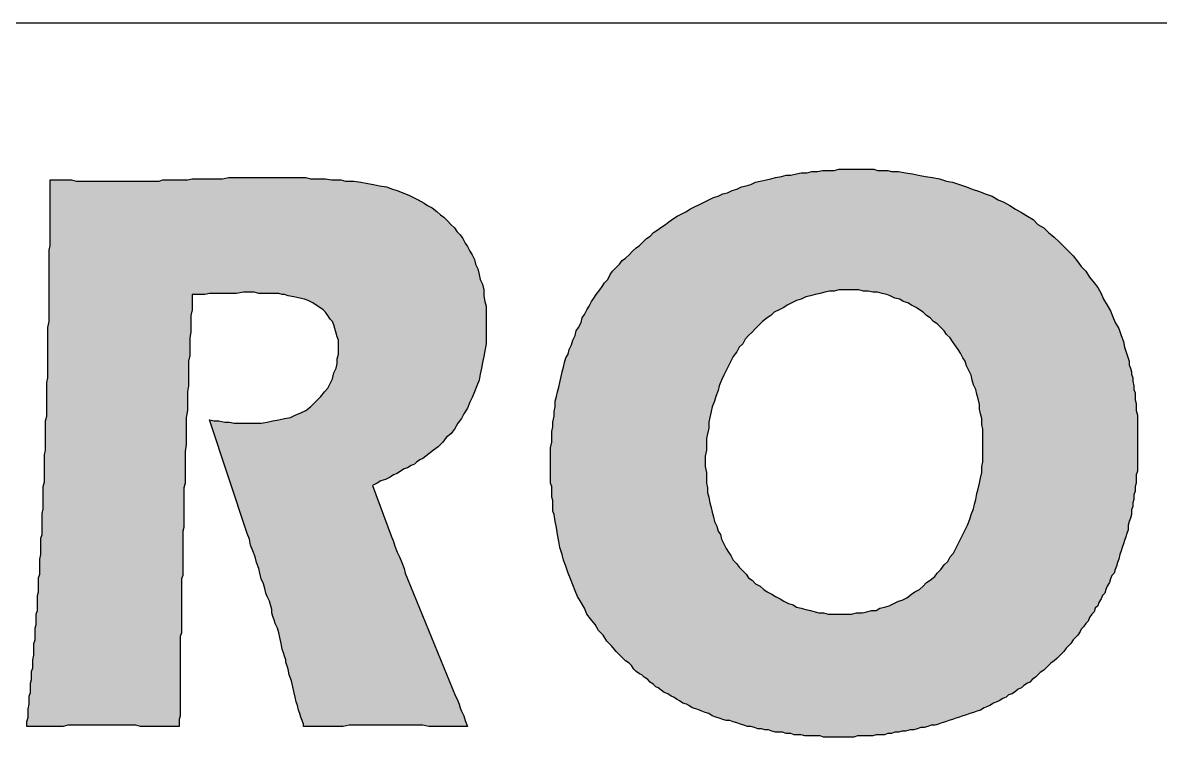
# Model space of a CAD drawing. Extents: x 0 to 37.6, y 0 to 24.
# Drawn here: x 33.893 to 34.696, y 6.907 to 7.422 of the extents above; entities that cross this region are included whole.
import ezdxf

# ---------------------------------------------------------------- set-up
doc = ezdxf.new("R2010")
doc.units = 0
doc.header["$LTSCALE"] = 10
doc.header["$MEASUREMENT"] = 0
doc.layers.add('BDR-18', color=1, linetype='Continuous')

# ---------------------------------------------------------------- blocks, each defined once
blk = doc.blocks.new('hel_logo_borderless')
at = {"layer": 'BDR-18', "linetype": 'ByBlock'}
h = blk.add_hatch(color=256, dxfattribs=at)
h.dxf.hatch_style = 1
h.paths.add_polyline_path([(1.97671, 1.68601), (1.97339, 1.68601), (1.96925, 1.68601), (1.96594, 1.68518), (1.96263, 1.68518), (1.95932, 1.68436), (1.95601, 1.68353), (1.95269, 1.6827), (1.94938, 1.68187), (1.94607, 1.68104), (1.94276, 1.67939), (1.93945, 1.67856), (1.93613, 1.6769), (1.93282, 1.67525), (1.93034, 1.67359), (1.92703, 1.67193), (1.92371, 1.67028), (1.92123, 1.66779), (1.91875, 1.66614), (1.91543, 1.66365), (1.91295, 1.66117), (1.91046, 1.65869), (1.90798, 1.6562), (1.9055, 1.65372), (1.90301, 1.65123), (1.90136, 1.64792), (1.89887, 1.64544), (1.89722, 1.64213), (1.89473, 1.63881), (1.89308, 1.6355), (1.89142, 1.63219), (1.88976, 1.62888), (1.88811, 1.62557), (1.88645, 1.62225), (1.8848, 1.61811), (1.88397, 1.6148), (1.88231, 1.61066), (1.88148, 1.60735), (1.87983, 1.60321), (1.879, 1.5999), (1.87817, 1.59576), (1.87734, 1.59244), (1.87734, 1.5883), (1.87652, 1.58416), (1.87569, 1.58085), (1.87569, 1.57671), (1.87569, 1.57257), (1.87486, 1.56843), (1.87486, 1.56429), (1.87486, 1.56098), (1.87569, 1.55684), (1.87569, 1.55353), (1.87569, 1.54939), (1.87652, 1.54607), (1.87652, 1.54276), (1.87734, 1.53945), (1.87817, 1.53531), (1.879, 1.532), (1.87983, 1.52869), (1.88066, 1.52537), (1.88148, 1.52206), (1.88314, 1.51875), (1.88397, 1.51544), (1.88562, 1.51295), (1.88645, 1.50964), (1.88811, 1.50633), (1.88976, 1.50302), (1.89142, 1.50053), (1.89308, 1.49805), (1.89473, 1.49474), (1.89722, 1.49225), (1.89887, 1.48977), (1.90136, 1.48728), (1.90384, 1.4848), (1.9055, 1.48232), (1.90798, 1.48066), (1.91046, 1.47818), (1.91378, 1.47652), (1.91626, 1.47404), (1.91875, 1.47238), (1.92206, 1.47072), (1.92454, 1.46907), (1.92785, 1.46741), (1.93034, 1.46576), (1.93365, 1.4641), (1.93696, 1.46327), (1.93945, 1.46162), (1.94276, 1.46079), (1.94607, 1.45996), (1.94938, 1.45913), (1.95269, 1.4583), (1.95518, 1.45748), (1.95849, 1.45748), (1.9618, 1.45665), (1.96511, 1.45665), (1.96843, 1.45665), (1.97174, 1.45665), (1.97505, 1.45665), (1.97836, 1.45665), (1.98168, 1.45748), (1.98582, 1.45748), (1.98913, 1.4583), (1.99244, 1.45913), (1.99575, 1.45913), (1.99824, 1.46079), (2.00155, 1.46162), (2.00486, 1.46244), (2.00817, 1.4641), (2.01148, 1.46576), (2.01397, 1.46658), (2.01728, 1.46824), (2.02059, 1.47072), (2.02308, 1.47238), (2.02639, 1.47404), (2.02887, 1.47652), (2.03136, 1.479), (2.03384, 1.48066), (2.03715, 1.48314), (2.03881, 1.48563), (2.04129, 1.48811), (2.04378, 1.49142), (2.04626, 1.49391), (2.04792, 1.49722), (2.0504, 1.4997), (2.05206, 1.50302), (2.05371, 1.50633), (2.05537, 1.50964), (2.05703, 1.51295), (2.05868, 1.51627), (2.06034, 1.51958), (2.06199, 1.52372), (2.06282, 1.52703), (2.06448, 1.53117), (2.06531, 1.53448), (2.06613, 1.53779), (2.06696, 1.54193), (2.06779, 1.54525), (2.06862, 1.54939), (2.06945, 1.5527), (2.07027, 1.55684), (2.07027, 1.56098), (2.0711, 1.56429), (2.0711, 1.56843), (2.0711, 1.57174), (2.0711, 1.57588), (2.0711, 1.58002), (2.0711, 1.58334), (2.0711, 1.58748), (2.07027, 1.59079), (2.07027, 1.59493), (2.06945, 1.59824), (2.06862, 1.60155), (2.06862, 1.60486), (2.06779, 1.609), (2.06696, 1.61232), (2.06613, 1.61563), (2.06448, 1.61894), (2.06365, 1.62225), (2.06282, 1.62557), (2.06117, 1.62888), (2.05951, 1.63219), (2.05868, 1.6355), (2.05703, 1.63799), (2.05537, 1.6413), (2.05371, 1.64378), (2.05123, 1.64709), (2.04957, 1.64958), (2.04792, 1.65206), (2.04543, 1.65455), (2.04378, 1.65703), (2.04129, 1.65951), (2.03881, 1.662), (2.03633, 1.66365), (2.03384, 1.66614), (2.03136, 1.66779), (2.02887, 1.67028), (2.02639, 1.67193), (2.0239, 1.67359), (2.02059, 1.67525), (2.01811, 1.6769), (2.0148, 1.67773), (2.01231, 1.67939), (2.009, 1.68021), (2.00569, 1.68187), (2.0032, 1.6827), (1.99989, 1.68353), (1.99658, 1.68436), (1.99327, 1.68436), (1.98996, 1.68518), (1.98664, 1.68518), (1.98333, 1.68601), (1.98002, 1.68601)], flags=16)
h.paths.add_polyline_path([(1.98168, 1.7713), (1.98416, 1.7713), (1.98664, 1.7713), (1.98913, 1.7713), (1.99161, 1.7713), (1.9941, 1.7713), (1.99658, 1.77047), (1.99906, 1.77047), (2.00155, 1.77047), (2.00403, 1.77047), (2.00652, 1.76964), (2.009, 1.76964), (2.01148, 1.76964), (2.01645, 1.76881), (2.02142, 1.76799), (2.02556, 1.76716), (2.03053, 1.76633), (2.0355, 1.7655), (2.04047, 1.76467), (2.04543, 1.76302), (2.04957, 1.76219), (2.05454, 1.76053), (2.05951, 1.75888), (2.06365, 1.75722), (2.06862, 1.75557), (2.07276, 1.75391), (2.07773, 1.75225), (2.08187, 1.74977), (2.08601, 1.74811), (2.09015, 1.74563), (2.09429, 1.74315), (2.09843, 1.74066), (2.10257, 1.73818), (2.10671, 1.73569), (2.11002, 1.73238), (2.11416, 1.7299), (2.11747, 1.72658), (2.12161, 1.72327), (2.12492, 1.71996), (2.12824, 1.71665), (2.13155, 1.71334), (2.13486, 1.71002), (2.13817, 1.70588), (2.14066, 1.70257), (2.14397, 1.69926), (2.14645, 1.69512), (2.14976, 1.69098), (2.15225, 1.68767), (2.15473, 1.68353), (2.15639, 1.67939), (2.15887, 1.67525), (2.16136, 1.67111), (2.16301, 1.66697), (2.16467, 1.66283), (2.16715, 1.65869), (2.16881, 1.65372), (2.17047, 1.64958), (2.17129, 1.64544), (2.17295, 1.64047), (2.17461, 1.6355), (2.17461, 1.63302), (2.17543, 1.63053), (2.17626, 1.62805), (2.17626, 1.62639), (2.17709, 1.62391), (2.17709, 1.62142), (2.17792, 1.61811), (2.17792, 1.61563), (2.17875, 1.61314), (2.17875, 1.61066), (2.17875, 1.60818), (2.17957, 1.60569), (2.17957, 1.60321), (2.17957, 1.60072), (2.1804, 1.59741), (2.1804, 1.59493), (2.1804, 1.59244), (2.1804, 1.58913), (2.1804, 1.58665), (2.1804, 1.58416), (2.1804, 1.58085), (2.1804, 1.57837), (2.1804, 1.57506), (2.1804, 1.57257), (2.1804, 1.56926), (2.1804, 1.56678), (2.1804, 1.56346), (2.1804, 1.56098), (2.1804, 1.55767), (2.17957, 1.55518), (2.17957, 1.55187), (2.17957, 1.54939), (2.17875, 1.5469), (2.17875, 1.54359), (2.17792, 1.54111), (2.17792, 1.53779), (2.17709, 1.53531), (2.17709, 1.53283), (2.17626, 1.53034), (2.17626, 1.52703), (2.17543, 1.52455), (2.17461, 1.52206), (2.17378, 1.51958), (2.17378, 1.51627), (2.17295, 1.51378), (2.17212, 1.5113), (2.17129, 1.50881), (2.17047, 1.50633), (2.16964, 1.50385), (2.16881, 1.50136), (2.16798, 1.49888), (2.16715, 1.49556), (2.16633, 1.49308), (2.1655, 1.4906), (2.16467, 1.48811), (2.16384, 1.48563), (2.16219, 1.48397), (2.16136, 1.48149), (2.16053, 1.479), (2.15887, 1.47652), (2.15805, 1.47404), (2.15722, 1.47155), (2.15556, 1.4699), (2.15473, 1.46741), (2.15308, 1.46493), (2.15225, 1.46244), (2.15059, 1.46079), (2.14976, 1.4583), (2.14811, 1.45665), (2.14645, 1.45416), (2.14562, 1.45168), (2.14397, 1.45002), (2.14231, 1.44754), (2.14066, 1.44588), (2.13983, 1.44423), (2.13817, 1.44174), (2.13652, 1.44009), (2.13486, 1.43843), (2.1332, 1.43595), (2.13155, 1.43429), (2.12989, 1.43263), (2.12824, 1.43015), (2.12658, 1.42849), (2.12492, 1.42684), (2.12327, 1.42518), (2.12161, 1.42353), (2.11913, 1.42187), (2.11747, 1.42021), (2.11582, 1.41856), (2.11416, 1.4169), (2.11168, 1.41525), (2.11002, 1.41359), (2.10836, 1.41193), (2.10588, 1.41028), (2.10422, 1.40862), (2.10257, 1.40779), (2.10008, 1.40614), (2.09843, 1.40448), (2.09594, 1.40365), (2.09429, 1.402), (2.0918, 1.40034), (2.08932, 1.39951), (2.08766, 1.39786), (2.08518, 1.39703), (2.08269, 1.39537), (2.08104, 1.39455), (2.07855, 1.39372), (2.07607, 1.39206), (2.07441, 1.39123), (2.07193, 1.39041), (2.06945, 1.38875), (2.06696, 1.38792), (2.06448, 1.38709), (2.06199, 1.38627), (2.05951, 1.38544), (2.05703, 1.38461), (2.05454, 1.38378), (2.05206, 1.38295), (2.04957, 1.38212), (2.04709, 1.3813), (2.04461, 1.38047), (2.04212, 1.37964), (2.03964, 1.37881), (2.03715, 1.37798), (2.03467, 1.37798), (2.03218, 1.37716), (2.0297, 1.37633), (2.02722, 1.37633), (2.02473, 1.3755), (2.02225, 1.37467), (2.01976, 1.37467), (2.01645, 1.37384), (2.01397, 1.37384), (2.01148, 1.37302), (2.009, 1.37302), (2.00652, 1.37219), (2.00403, 1.37219), (2.00155, 1.37136), (1.99824, 1.37136), (1.99575, 1.37136), (1.99327, 1.37053), (1.99078, 1.37053), (1.9883, 1.37053), (1.98499, 1.37053), (1.9825, 1.37053), (1.98002, 1.3697), (1.97754, 1.3697), (1.97422, 1.3697), (1.97174, 1.3697), (1.96925, 1.3697), (1.96677, 1.3697), (1.96346, 1.3697), (1.96097, 1.3697), (1.95849, 1.3697), (1.95601, 1.37053), (1.95352, 1.37053), (1.95021, 1.37053), (1.94773, 1.37053), (1.94524, 1.37053), (1.94276, 1.37136), (1.94027, 1.37136), (1.93779, 1.37136), (1.93531, 1.37219), (1.93199, 1.37219), (1.92951, 1.37302), (1.92703, 1.37302), (1.92454, 1.37302), (1.92206, 1.37384), (1.91957, 1.37467), (1.91709, 1.37467), (1.9146, 1.3755), (1.91212, 1.3755), (1.90964, 1.37633), (1.90715, 1.37716), (1.90467, 1.37716), (1.90218, 1.37798), (1.8997, 1.37881), (1.89722, 1.37964), (1.89473, 1.38047), (1.89225, 1.3813), (1.88976, 1.3813), (1.88728, 1.38212), (1.8848, 1.38295), (1.88231, 1.38378), (1.87983, 1.38461), (1.87734, 1.38627), (1.87486, 1.38709), (1.87238, 1.38792), (1.87072, 1.38875), (1.86824, 1.38958), (1.86575, 1.39041), (1.86327, 1.39206), (1.86161, 1.39289), (1.85913, 1.39372), (1.85664, 1.39537), (1.85499, 1.3962), (1.8525, 1.39786), (1.85085, 1.39869), (1.84836, 1.40034), (1.84588, 1.40117), (1.84174, 1.40448), (1.84008, 1.40531), (1.83843, 1.40697), (1.83594, 1.40862), (1.83429, 1.41028), (1.8318, 1.41193), (1.83015, 1.41359), (1.82849, 1.41442), (1.82601, 1.41607), (1.82435, 1.41773), (1.82269, 1.42021), (1.82104, 1.42187), (1.81855, 1.42353), (1.8169, 1.42518), (1.81524, 1.42684), (1.81359, 1.42849), (1.81193, 1.43015), (1.80862, 1.43429), (1.80531, 1.4376), (1.80282, 1.44174), (1.79951, 1.44506), (1.79702, 1.4492), (1.79371, 1.45334), (1.79123, 1.45665), (1.78957, 1.46079), (1.78709, 1.46493), (1.7846, 1.46907), (1.78295, 1.47321), (1.78129, 1.47735), (1.77964, 1.48149), (1.77798, 1.48563), (1.77632, 1.4906), (1.77467, 1.49474), (1.77384, 1.49888), (1.77218, 1.50385), (1.77136, 1.50799), (1.77053, 1.51295), (1.7697, 1.51792), (1.76887, 1.52206), (1.76804, 1.52703), (1.76722, 1.52951), (1.76722, 1.532), (1.76722, 1.53448), (1.76722, 1.53697), (1.76639, 1.53945), (1.76639, 1.54193), (1.76639, 1.54442), (1.76639, 1.5469), (1.76556, 1.54939), (1.76556, 1.5527), (1.76556, 1.55518), (1.76556, 1.55767), (1.76556, 1.56015), (1.76556, 1.56263), (1.76556, 1.56678), (1.76556, 1.57009), (1.76556, 1.57423), (1.76639, 1.57837), (1.76639, 1.58168), (1.76639, 1.58582), (1.76722, 1.58913), (1.76722, 1.59244), (1.76804, 1.59658), (1.76804, 1.5999), (1.76887, 1.60321), (1.76887, 1.60735), (1.7697, 1.61066), (1.77053, 1.61397), (1.77136, 1.61728), (1.77218, 1.6206), (1.77301, 1.62474), (1.77384, 1.62805), (1.77467, 1.63136), (1.7755, 1.63467), (1.77632, 1.63799), (1.77798, 1.64047), (1.77881, 1.64378), (1.78046, 1.64709), (1.78129, 1.65041), (1.78295, 1.65372), (1.78378, 1.65703), (1.78543, 1.65951), (1.78709, 1.66283), (1.78792, 1.66614), (1.78957, 1.66862), (1.79123, 1.67193), (1.79288, 1.67442), (1.79454, 1.67773), (1.7962, 1.68021), (1.79785, 1.6827), (1.80034, 1.68601), (1.80199, 1.6885), (1.80365, 1.69098), (1.80613, 1.69346), (1.80779, 1.69678), (1.80945, 1.69926), (1.81193, 1.70174), (1.81441, 1.70423), (1.81607, 1.70671), (1.81855, 1.70837), (1.82104, 1.71085), (1.82352, 1.71334), (1.82601, 1.71582), (1.82849, 1.71748), (1.83097, 1.71996), (1.83346, 1.72244), (1.83594, 1.7241), (1.83843, 1.72658), (1.84091, 1.72824), (1.84422, 1.73072), (1.84671, 1.73238), (1.84919, 1.73404), (1.8525, 1.73652), (1.85499, 1.73818), (1.8583, 1.73983), (1.86161, 1.74149), (1.8641, 1.74315), (1.86741, 1.7448), (1.87072, 1.74646), (1.87403, 1.74811), (1.87734, 1.74977), (1.88066, 1.75143), (1.88397, 1.75225), (1.88728, 1.75391), (1.89059, 1.75474), (1.8939, 1.75639), (1.89722, 1.75722), (1.90053, 1.75888), (1.90384, 1.75971), (1.90715, 1.76053), (1.91046, 1.76219), (1.91378, 1.76302), (1.91792, 1.76385), (1.92123, 1.76467), (1.92454, 1.7655), (1.92868, 1.76633), (1.93199, 1.76716), (1.93531, 1.76716), (1.93945, 1.76799), (1.94276, 1.76881), (1.9469, 1.76881), (1.95021, 1.76964), (1.95435, 1.76964), (1.95766, 1.77047), (1.9618, 1.77047), (1.96594, 1.77047), (1.96925, 1.7713), (1.97339, 1.7713), (1.97754, 1.7713)])
h = blk.add_hatch(color=256, dxfattribs=at)
h.dxf.hatch_style = 1
h.paths.add_polyline_path([(1.39543, 1.37716), (1.39543, 1.38047), (1.39626, 1.38378), (1.39626, 1.38627), (1.39626, 1.38958), (1.39709, 1.39289), (1.39709, 1.39537), (1.39709, 1.39869), (1.39792, 1.40117), (1.39792, 1.40448), (1.39792, 1.40779), (1.39874, 1.41028), (1.39874, 1.41359), (1.39874, 1.41607), (1.39957, 1.41856), (1.39957, 1.42187), (1.39957, 1.42435), (1.4004, 1.42767), (1.4004, 1.43015), (1.4004, 1.43263), (1.4004, 1.43595), (1.40123, 1.43843), (1.40123, 1.44091), (1.40123, 1.4434), (1.40123, 1.44671), (1.40206, 1.4492), (1.40206, 1.45168), (1.40206, 1.45416), (1.40206, 1.45665), (1.40288, 1.45913), (1.40288, 1.46162), (1.40288, 1.4641), (1.40288, 1.46658), (1.40288, 1.4699), (1.40371, 1.47238), (1.40371, 1.47486), (1.40371, 1.47735), (1.40371, 1.47983), (1.40371, 1.48232), (1.40454, 1.4848), (1.40454, 1.48811), (1.40454, 1.4906), (1.40454, 1.49308), (1.40454, 1.49556), (1.40537, 1.49888), (1.40537, 1.50136), (1.40537, 1.50467), (1.40537, 1.50716), (1.40537, 1.51047), (1.4062, 1.51295), (1.4062, 1.51627), (1.4062, 1.51875), (1.4062, 1.52206), (1.4062, 1.52455), (1.4062, 1.52786), (1.40702, 1.53117), (1.40702, 1.53448), (1.40702, 1.53697), (1.40702, 1.54028), (1.40702, 1.54359), (1.40702, 1.5469), (1.40785, 1.55021), (1.40785, 1.55353), (1.40785, 1.55601), (1.40785, 1.55932), (1.40785, 1.56263), (1.40785, 1.56595), (1.40785, 1.56926), (1.40868, 1.57257), (1.40868, 1.57588), (1.40868, 1.5792), (1.40868, 1.58334), (1.40868, 1.58665), (1.40868, 1.58996), (1.40868, 1.59327), (1.40951, 1.59658), (1.40951, 1.5999), (1.40951, 1.60321), (1.40951, 1.60652), (1.40951, 1.61066), (1.40951, 1.61397), (1.40951, 1.61728), (1.40951, 1.6206), (1.41034, 1.62391), (1.41034, 1.62805), (1.41034, 1.63136), (1.41034, 1.63467), (1.41034, 1.63799), (1.41034, 1.64213), (1.41034, 1.64544), (1.41034, 1.64875), (1.41034, 1.65289), (1.41034, 1.6562), (1.41034, 1.65951), (1.41116, 1.66365), (1.41116, 1.66697), (1.41116, 1.67111), (1.41116, 1.67442), (1.41116, 1.67773), (1.41116, 1.68187), (1.41116, 1.68518), (1.41116, 1.6885), (1.41116, 1.69181), (1.41116, 1.69512), (1.41116, 1.69843), (1.41116, 1.70174), (1.41116, 1.70506), (1.41116, 1.70837), (1.41116, 1.71168), (1.41116, 1.71416), (1.41199, 1.71748), (1.41199, 1.72079), (1.41199, 1.72327), (1.41199, 1.72658), (1.41199, 1.72907), (1.41199, 1.73155), (1.41199, 1.73486), (1.41199, 1.73735), (1.41199, 1.73983), (1.41199, 1.74232), (1.41199, 1.7448), (1.41199, 1.74729), (1.41199, 1.74977), (1.41199, 1.75225), (1.41199, 1.75474), (1.41199, 1.75971), (1.41199, 1.76385), (1.41613, 1.76385), (1.41944, 1.76385), (1.42358, 1.76385), (1.4269, 1.76385), (1.43021, 1.76302), (1.43435, 1.76302), (1.43766, 1.76302), (1.44097, 1.76302), (1.44346, 1.76302), (1.44677, 1.76302), (1.45008, 1.76302), (1.45257, 1.76302), (1.45505, 1.76302), (1.45836, 1.76302), (1.46085, 1.76302), (1.46333, 1.76302), (1.46581, 1.76302), (1.4683, 1.76302), (1.47078, 1.76302), (1.47409, 1.76302), (1.47658, 1.76302), (1.47989, 1.76302), (1.48237, 1.76302), (1.48569, 1.76302), (1.489, 1.76302), (1.49148, 1.76385), (1.49479, 1.76385), (1.49811, 1.76385), (1.50225, 1.76385), (1.50556, 1.76385), (1.50887, 1.76385), (1.51218, 1.76467), (1.51632, 1.76467), (1.51964, 1.76467), (1.52295, 1.76467), (1.52709, 1.76467), (1.5304, 1.76467), (1.53371, 1.76467), (1.53785, 1.7655), (1.54116, 1.7655), (1.54448, 1.7655), (1.54862, 1.7655), (1.55193, 1.7655), (1.55524, 1.7655), (1.55855, 1.7655), (1.56187, 1.7655), (1.56601, 1.7655), (1.56932, 1.7655), (1.57346, 1.7655), (1.57677, 1.7655), (1.58091, 1.7655), (1.58505, 1.7655), (1.58836, 1.7655), (1.5925, 1.7655), (1.59581, 1.76467), (1.59995, 1.76467), (1.60327, 1.76467), (1.60658, 1.76467), (1.61072, 1.76385), (1.61403, 1.76385), (1.61734, 1.76385), (1.62066, 1.76302), (1.62397, 1.76302), (1.62645, 1.76302), (1.63142, 1.76219), (1.63639, 1.76136), (1.64053, 1.76053), (1.64467, 1.75971), (1.64964, 1.75888), (1.65378, 1.75722), (1.65709, 1.75639), (1.66123, 1.75474), (1.66537, 1.75308), (1.66868, 1.75143), (1.67199, 1.74977), (1.67613, 1.74729), (1.67862, 1.74563), (1.68193, 1.74397), (1.68524, 1.74149), (1.68773, 1.739), (1.69021, 1.73735), (1.69269, 1.73486), (1.69518, 1.73238), (1.69766, 1.7299), (1.69932, 1.72741), (1.7018, 1.72493), (1.70346, 1.72244), (1.70511, 1.71913), (1.70677, 1.71665), (1.70843, 1.71334), (1.71008, 1.71085), (1.71174, 1.70754), (1.71257, 1.70423), (1.71422, 1.70092), (1.71505, 1.69678), (1.71588, 1.69346), (1.71753, 1.69015), (1.71836, 1.68601), (1.71836, 1.68187), (1.71919, 1.67773), (1.72002, 1.67442), (1.72002, 1.67028), (1.72002, 1.66614), (1.72002, 1.662), (1.72002, 1.65703), (1.72002, 1.65206), (1.72002, 1.64792), (1.71919, 1.64295), (1.71836, 1.63881), (1.71753, 1.63467), (1.71671, 1.63053), (1.71588, 1.62639), (1.71505, 1.62225), (1.71339, 1.61811), (1.71174, 1.61397), (1.71008, 1.60983), (1.70843, 1.60652), (1.70677, 1.60238), (1.70429, 1.59824), (1.70263, 1.59493), (1.70015, 1.59162), (1.69766, 1.58748), (1.69518, 1.58416), (1.69187, 1.58168), (1.68938, 1.57837), (1.68607, 1.57506), (1.68276, 1.57257), (1.67945, 1.57009), (1.6753, 1.56678), (1.67365, 1.56595), (1.67116, 1.56429), (1.66951, 1.56263), (1.66702, 1.56181), (1.66454, 1.56015), (1.66206, 1.55932), (1.65957, 1.55767), (1.65709, 1.55601), (1.6546, 1.55518), (1.65212, 1.55353), (1.64881, 1.55187), (1.6455, 1.55104), (1.64301, 1.54939), (1.6397, 1.54773), (1.65295, 1.51213), (1.6546, 1.50799), (1.65543, 1.50467), (1.65709, 1.50053), (1.65874, 1.49722), (1.6604, 1.49308), (1.66206, 1.48894), (1.66288, 1.48563), (1.66454, 1.48149), (1.69849, 1.39869), (1.69932, 1.39703), (1.70015, 1.39537), (1.70097, 1.39289), (1.7018, 1.39041), (1.70263, 1.38792), (1.70429, 1.38461), (1.70511, 1.3813), (1.70677, 1.37716), (1.70429, 1.37716), (1.7018, 1.37716), (1.69932, 1.37716), (1.69683, 1.37716), (1.69187, 1.37716), (1.68773, 1.37716), (1.68359, 1.37716), (1.67945, 1.37716), (1.6753, 1.37798), (1.67199, 1.37798), (1.66868, 1.37798), (1.66537, 1.37798), (1.66206, 1.37798), (1.65957, 1.37798), (1.65709, 1.37798), (1.6546, 1.37798), (1.65046, 1.37798), (1.64798, 1.37798), (1.6455, 1.37798), (1.64301, 1.37798), (1.64053, 1.37798), (1.63722, 1.37798), (1.6339, 1.37798), (1.63059, 1.37798), (1.62645, 1.37798), (1.62314, 1.37798), (1.619, 1.37716), (1.61486, 1.37716), (1.60989, 1.37716), (1.60575, 1.37716), (1.60078, 1.37716), (1.5983, 1.37716), (1.59581, 1.37716), (1.59333, 1.37716), (1.59085, 1.37716), (1.59085, 1.37881), (1.59002, 1.3813), (1.58919, 1.38378), (1.58836, 1.38627), (1.58753, 1.38875), (1.58671, 1.39206), (1.58588, 1.39455), (1.58505, 1.39786), (1.58422, 1.402), (1.58339, 1.40531), (1.58257, 1.40945), (1.58091, 1.41359), (1.58008, 1.41773), (1.57843, 1.4227), (1.57843, 1.42435), (1.5776, 1.42684), (1.57677, 1.42932), (1.57594, 1.43181), (1.57511, 1.43595), (1.57429, 1.44009), (1.57346, 1.4434), (1.57263, 1.44671), (1.57097, 1.45002), (1.57015, 1.45251), (1.56932, 1.45499), (1.56849, 1.45748), (1.56849, 1.45996), (1.56766, 1.46327), (1.56683, 1.46576), (1.56518, 1.46907), (1.56435, 1.47155), (1.56352, 1.47486), (1.56269, 1.47818), (1.56104, 1.48149), (1.56021, 1.48563), (1.55938, 1.48894), (1.55772, 1.49308), (1.5569, 1.49722), (1.55524, 1.50136), (1.55358, 1.5055), (1.55276, 1.50964), (1.5511, 1.51378), (1.5246, 1.5941), (1.52792, 1.59327), (1.53123, 1.59327), (1.53537, 1.59244), (1.53868, 1.59244), (1.54199, 1.59162), (1.5453, 1.59162), (1.54862, 1.59162), (1.55193, 1.59162), (1.55607, 1.59162), (1.56104, 1.59162), (1.56518, 1.59244), (1.56932, 1.59327), (1.57346, 1.5941), (1.5776, 1.59493), (1.58174, 1.59576), (1.58505, 1.59741), (1.58919, 1.59907), (1.5925, 1.60072), (1.59581, 1.60321), (1.5983, 1.60569), (1.60078, 1.60818), (1.60327, 1.61066), (1.60575, 1.61397), (1.60823, 1.61646), (1.60989, 1.61977), (1.61155, 1.62308), (1.61237, 1.62722), (1.61403, 1.63053), (1.61486, 1.63385), (1.61486, 1.63716), (1.61569, 1.64047), (1.61569, 1.64461), (1.61569, 1.64709), (1.61569, 1.65041), (1.61486, 1.65289), (1.61403, 1.65537), (1.6132, 1.65869), (1.61237, 1.66117), (1.61155, 1.66365), (1.60989, 1.66531), (1.60823, 1.66779), (1.60658, 1.67028), (1.60492, 1.67193), (1.60244, 1.67359), (1.59995, 1.67525), (1.59747, 1.6769), (1.59416, 1.67856), (1.59167, 1.67939), (1.58836, 1.68021), (1.58422, 1.68104), (1.58008, 1.68187), (1.5776, 1.6827), (1.57594, 1.6827), (1.57346, 1.68353), (1.57097, 1.68353), (1.56766, 1.68353), (1.56518, 1.68353), (1.56187, 1.68353), (1.55938, 1.68353), (1.55607, 1.68436), (1.55276, 1.68436), (1.54862, 1.68436), (1.54365, 1.68353), (1.53951, 1.68353), (1.53454, 1.68353), (1.53206, 1.68353), (1.52957, 1.68353), (1.52709, 1.68353), (1.5246, 1.68353), (1.52129, 1.6827), (1.51881, 1.6827), (1.5155, 1.6827), (1.51218, 1.6827), (1.51218, 1.67939), (1.51218, 1.67525), (1.51218, 1.67193), (1.51136, 1.66779), (1.51136, 1.66365), (1.51136, 1.66034), (1.51136, 1.6562), (1.51053, 1.65206), (1.51053, 1.64792), (1.51053, 1.64378), (1.51053, 1.63964), (1.5097, 1.6355), (1.5097, 1.63136), (1.5097, 1.62722), (1.5097, 1.62308), (1.5097, 1.61811), (1.50887, 1.61397), (1.50887, 1.60983), (1.50887, 1.60486), (1.50887, 1.60072), (1.50804, 1.59576), (1.50804, 1.59079), (1.50804, 1.58582), (1.50804, 1.58168), (1.50804, 1.57671), (1.50722, 1.57174), (1.50722, 1.56926), (1.50722, 1.56678), (1.50722, 1.56429), (1.50722, 1.56181), (1.50722, 1.55932), (1.50722, 1.55684), (1.50722, 1.55435), (1.50722, 1.55187), (1.50722, 1.54939), (1.50639, 1.54607), (1.50639, 1.54359), (1.50639, 1.54111), (1.50639, 1.53862), (1.50639, 1.53614), (1.50639, 1.53365), (1.50639, 1.53117), (1.50639, 1.52786), (1.50639, 1.52537), (1.50639, 1.52289), (1.50639, 1.52041), (1.50639, 1.51792), (1.50556, 1.51544), (1.50556, 1.51295), (1.50556, 1.50964), (1.50556, 1.50716), (1.50556, 1.50467), (1.50556, 1.50219), (1.50556, 1.4997), (1.50556, 1.49722), (1.50556, 1.49474), (1.50556, 1.49225), (1.50556, 1.48894), (1.50556, 1.48646), (1.50556, 1.48397), (1.50473, 1.48149), (1.50473, 1.479), (1.50473, 1.47652), (1.50473, 1.47404), (1.50473, 1.47155), (1.50473, 1.46907), (1.50473, 1.46576), (1.50473, 1.46327), (1.50473, 1.46079), (1.50473, 1.4583), (1.50473, 1.45582), (1.50473, 1.45334), (1.50473, 1.45085), (1.50473, 1.44837), (1.50473, 1.44588), (1.50473, 1.4434), (1.5039, 1.44091), (1.5039, 1.4376), (1.5039, 1.43512), (1.5039, 1.43263), (1.5039, 1.43015), (1.5039, 1.42767), (1.5039, 1.42518), (1.5039, 1.4227), (1.5039, 1.42021), (1.5039, 1.41773), (1.5039, 1.41525), (1.5039, 1.41276), (1.5039, 1.41028), (1.5039, 1.40779), (1.5039, 1.40531), (1.5039, 1.40283), (1.5039, 1.39951), (1.5039, 1.39703), (1.5039, 1.39455), (1.5039, 1.39206), (1.5039, 1.38958), (1.5039, 1.38709), (1.5039, 1.38461), (1.50308, 1.38212), (1.50308, 1.37964), (1.50308, 1.37716), (1.50059, 1.37716), (1.49811, 1.37716), (1.49562, 1.37716), (1.49314, 1.37716), (1.489, 1.37716), (1.48403, 1.37716), (1.47989, 1.37716), (1.47575, 1.37716), (1.47244, 1.37798), (1.4683, 1.37798), (1.46499, 1.37798), (1.4625, 1.37798), (1.45919, 1.37798), (1.45671, 1.37798), (1.45422, 1.37798), (1.45174, 1.37798), (1.44843, 1.37798), (1.44429, 1.37798), (1.4418, 1.37798), (1.43932, 1.37798), (1.43683, 1.37798), (1.43435, 1.37798), (1.43104, 1.37798), (1.42772, 1.37798), (1.42441, 1.37798), (1.4211, 1.37716), (1.41696, 1.37716), (1.41282, 1.37716), (1.40868, 1.37716), (1.40454, 1.37716), (1.4004, 1.37716)])
for points in [[(1.98168, 1.7713), (1.98416, 1.7713), (1.98664, 1.7713), (1.98913, 1.7713), (1.99161, 1.7713), (1.9941, 1.7713), (1.99658, 1.77047), (1.99906, 1.77047), (2.00155, 1.77047), (2.00403, 1.77047), (2.00652, 1.76964), (2.009, 1.76964), (2.01148, 1.76964), (2.01645, 1.76881), (2.02142, 1.76799), (2.02556, 1.76716), (2.03053, 1.76633), (2.0355, 1.7655), (2.04047, 1.76467), (2.04543, 1.76302), (2.04957, 1.76219), (2.05454, 1.76053), (2.05951, 1.75888), (2.06365, 1.75722), (2.06862, 1.75557), (2.07276, 1.75391), (2.07773, 1.75225), (2.08187, 1.74977), (2.08601, 1.74811), (2.09015, 1.74563), (2.09429, 1.74315), (2.09843, 1.74066), (2.10257, 1.73818), (2.10671, 1.73569), (2.11002, 1.73238), (2.11416, 1.7299), (2.11747, 1.72658), (2.12161, 1.72327), (2.12492, 1.71996), (2.12824, 1.71665), (2.13155, 1.71334), (2.13486, 1.71002), (2.13817, 1.70588), (2.14066, 1.70257), (2.14397, 1.69926), (2.14645, 1.69512), (2.14976, 1.69098), (2.15225, 1.68767), (2.15473, 1.68353), (2.15639, 1.67939), (2.15887, 1.67525), (2.16136, 1.67111), (2.16301, 1.66697), (2.16467, 1.66283), (2.16715, 1.65869), (2.16881, 1.65372), (2.17047, 1.64958), (2.17129, 1.64544), (2.17295, 1.64047), (2.17461, 1.6355), (2.17461, 1.63302), (2.17543, 1.63053), (2.17626, 1.62805), (2.17626, 1.62639), (2.17709, 1.62391), (2.17709, 1.62142), (2.17792, 1.61811), (2.17792, 1.61563), (2.17875, 1.61314), (2.17875, 1.61066), (2.17875, 1.60818), (2.17957, 1.60569), (2.17957, 1.60321), (2.17957, 1.60072), (2.1804, 1.59741), (2.1804, 1.59493), (2.1804, 1.59244), (2.1804, 1.58913), (2.1804, 1.58665), (2.1804, 1.58416), (2.1804, 1.58085), (2.1804, 1.57837), (2.1804, 1.57506), (2.1804, 1.57257), (2.1804, 1.56926), (2.1804, 1.56678), (2.1804, 1.56346), (2.1804, 1.56098), (2.1804, 1.55767), (2.17957, 1.55518), (2.17957, 1.55187), (2.17957, 1.54939), (2.17875, 1.5469), (2.17875, 1.54359), (2.17792, 1.54111), (2.17792, 1.53779), (2.17709, 1.53531), (2.17709, 1.53283), (2.17626, 1.53034), (2.17626, 1.52703), (2.17543, 1.52455), (2.17461, 1.52206), (2.17378, 1.51958), (2.17378, 1.51627), (2.17295, 1.51378), (2.17212, 1.5113), (2.17129, 1.50881), (2.17047, 1.50633), (2.16964, 1.50385), (2.16881, 1.50136), (2.16798, 1.49888), (2.16715, 1.49556), (2.16633, 1.49308), (2.1655, 1.4906), (2.16467, 1.48811), (2.16384, 1.48563), (2.16219, 1.48397), (2.16136, 1.48149), (2.16053, 1.479), (2.15887, 1.47652), (2.15805, 1.47404), (2.15722, 1.47155), (2.15556, 1.4699), (2.15473, 1.46741), (2.15308, 1.46493), (2.15225, 1.46244), (2.15059, 1.46079), (2.14976, 1.4583), (2.14811, 1.45665), (2.14645, 1.45416), (2.14562, 1.45168), (2.14397, 1.45002), (2.14231, 1.44754), (2.14066, 1.44588), (2.13983, 1.44423), (2.13817, 1.44174), (2.13652, 1.44009), (2.13486, 1.43843), (2.1332, 1.43595), (2.13155, 1.43429), (2.12989, 1.43263), (2.12824, 1.43015), (2.12658, 1.42849), (2.12492, 1.42684), (2.12327, 1.42518), (2.12161, 1.42353), (2.11913, 1.42187), (2.11747, 1.42021), (2.11582, 1.41856), (2.11416, 1.4169), (2.11168, 1.41525), (2.11002, 1.41359), (2.10836, 1.41193), (2.10588, 1.41028), (2.10422, 1.40862), (2.10257, 1.40779), (2.10008, 1.40614), (2.09843, 1.40448), (2.09594, 1.40365), (2.09429, 1.402), (2.0918, 1.40034), (2.08932, 1.39951), (2.08766, 1.39786), (2.08518, 1.39703), (2.08269, 1.39537), (2.08104, 1.39455), (2.07855, 1.39372), (2.07607, 1.39206), (2.07441, 1.39123), (2.07193, 1.39041), (2.06945, 1.38875), (2.06696, 1.38792), (2.06448, 1.38709), (2.06199, 1.38627), (2.05951, 1.38544), (2.05703, 1.38461), (2.05454, 1.38378), (2.05206, 1.38295), (2.04957, 1.38212), (2.04709, 1.3813), (2.04461, 1.38047), (2.04212, 1.37964), (2.03964, 1.37881), (2.03715, 1.37798), (2.03467, 1.37798), (2.03218, 1.37716), (2.0297, 1.37633), (2.02722, 1.37633), (2.02473, 1.3755), (2.02225, 1.37467), (2.01976, 1.37467), (2.01645, 1.37384), (2.01397, 1.37384), (2.01148, 1.37302), (2.009, 1.37302), (2.00652, 1.37219), (2.00403, 1.37219), (2.00155, 1.37136), (1.99824, 1.37136), (1.99575, 1.37136), (1.99327, 1.37053), (1.99078, 1.37053), (1.9883, 1.37053), (1.98499, 1.37053), (1.9825, 1.37053), (1.98002, 1.3697), (1.97754, 1.3697), (1.97422, 1.3697), (1.97174, 1.3697), (1.96925, 1.3697), (1.96677, 1.3697), (1.96346, 1.3697), (1.96097, 1.3697), (1.95849, 1.3697), (1.95601, 1.37053), (1.95352, 1.37053), (1.95021, 1.37053), (1.94773, 1.37053), (1.94524, 1.37053), (1.94276, 1.37136), (1.94027, 1.37136), (1.93779, 1.37136), (1.93531, 1.37219), (1.93199, 1.37219), (1.92951, 1.37302), (1.92703, 1.37302), (1.92454, 1.37302), (1.92206, 1.37384), (1.91957, 1.37467), (1.91709, 1.37467), (1.9146, 1.3755), (1.91212, 1.3755), (1.90964, 1.37633), (1.90715, 1.37716), (1.90467, 1.37716), (1.90218, 1.37798), (1.8997, 1.37881), (1.89722, 1.37964), (1.89473, 1.38047), (1.89225, 1.3813), (1.88976, 1.3813), (1.88728, 1.38212), (1.8848, 1.38295), (1.88231, 1.38378), (1.87983, 1.38461), (1.87734, 1.38627), (1.87486, 1.38709), (1.87238, 1.38792), (1.87072, 1.38875), (1.86824, 1.38958), (1.86575, 1.39041), (1.86327, 1.39206), (1.86161, 1.39289), (1.85913, 1.39372), (1.85664, 1.39537), (1.85499, 1.3962), (1.8525, 1.39786), (1.85085, 1.39869), (1.84836, 1.40034), (1.84588, 1.40117), (1.84174, 1.40448), (1.84008, 1.40531), (1.83843, 1.40697), (1.83594, 1.40862), (1.83429, 1.41028), (1.8318, 1.41193), (1.83015, 1.41359), (1.82849, 1.41442), (1.82601, 1.41607), (1.82435, 1.41773), (1.82269, 1.42021), (1.82104, 1.42187), (1.81855, 1.42353), (1.8169, 1.42518), (1.81524, 1.42684), (1.81359, 1.42849), (1.81193, 1.43015), (1.80862, 1.43429), (1.80531, 1.4376), (1.80282, 1.44174), (1.79951, 1.44506), (1.79702, 1.4492), (1.79371, 1.45334), (1.79123, 1.45665), (1.78957, 1.46079), (1.78709, 1.46493), (1.7846, 1.46907), (1.78295, 1.47321), (1.78129, 1.47735), (1.77964, 1.48149), (1.77798, 1.48563), (1.77632, 1.4906), (1.77467, 1.49474), (1.77384, 1.49888), (1.77218, 1.50385), (1.77136, 1.50799), (1.77053, 1.51295), (1.7697, 1.51792), (1.76887, 1.52206), (1.76804, 1.52703), (1.76722, 1.52951), (1.76722, 1.532), (1.76722, 1.53448), (1.76722, 1.53697), (1.76639, 1.53945), (1.76639, 1.54193), (1.76639, 1.54442), (1.76639, 1.5469), (1.76556, 1.54939), (1.76556, 1.5527), (1.76556, 1.55518), (1.76556, 1.55767), (1.76556, 1.56015), (1.76556, 1.56263), (1.76556, 1.56678), (1.76556, 1.57009), (1.76556, 1.57423), (1.76639, 1.57837), (1.76639, 1.58168), (1.76639, 1.58582), (1.76722, 1.58913), (1.76722, 1.59244), (1.76804, 1.59658), (1.76804, 1.5999), (1.76887, 1.60321), (1.76887, 1.60735), (1.7697, 1.61066), (1.77053, 1.61397), (1.77136, 1.61728), (1.77218, 1.6206), (1.77301, 1.62474), (1.77384, 1.62805), (1.77467, 1.63136), (1.7755, 1.63467), (1.77632, 1.63799), (1.77798, 1.64047), (1.77881, 1.64378), (1.78046, 1.64709), (1.78129, 1.65041), (1.78295, 1.65372), (1.78378, 1.65703), (1.78543, 1.65951), (1.78709, 1.66283), (1.78792, 1.66614), (1.78957, 1.66862), (1.79123, 1.67193), (1.79288, 1.67442), (1.79454, 1.67773), (1.7962, 1.68021), (1.79785, 1.6827), (1.80034, 1.68601), (1.80199, 1.6885), (1.80365, 1.69098), (1.80613, 1.69346), (1.80779, 1.69678), (1.80945, 1.69926), (1.81193, 1.70174), (1.81441, 1.70423), (1.81607, 1.70671), (1.81855, 1.70837), (1.82104, 1.71085), (1.82352, 1.71334), (1.82601, 1.71582), (1.82849, 1.71748), (1.83097, 1.71996), (1.83346, 1.72244), (1.83594, 1.7241), (1.83843, 1.72658), (1.84091, 1.72824), (1.84422, 1.73072), (1.84671, 1.73238), (1.84919, 1.73404), (1.8525, 1.73652), (1.85499, 1.73818), (1.8583, 1.73983), (1.86161, 1.74149), (1.8641, 1.74315), (1.86741, 1.7448), (1.87072, 1.74646), (1.87403, 1.74811), (1.87734, 1.74977), (1.88066, 1.75143), (1.88397, 1.75225), (1.88728, 1.75391), (1.89059, 1.75474), (1.8939, 1.75639), (1.89722, 1.75722), (1.90053, 1.75888), (1.90384, 1.75971), (1.90715, 1.76053), (1.91046, 1.76219), (1.91378, 1.76302), (1.91792, 1.76385), (1.92123, 1.76467), (1.92454, 1.7655), (1.92868, 1.76633), (1.93199, 1.76716), (1.93531, 1.76716), (1.93945, 1.76799), (1.94276, 1.76881), (1.9469, 1.76881), (1.95021, 1.76964), (1.95435, 1.76964), (1.95766, 1.77047), (1.9618, 1.77047), (1.96594, 1.77047), (1.96925, 1.7713), (1.97339, 1.7713), (1.97754, 1.7713)], [(1.39543, 1.37716), (1.39543, 1.38047), (1.39626, 1.38378), (1.39626, 1.38627), (1.39626, 1.38958), (1.39709, 1.39289), (1.39709, 1.39537), (1.39709, 1.39869), (1.39792, 1.40117), (1.39792, 1.40448), (1.39792, 1.40779), (1.39874, 1.41028), (1.39874, 1.41359), (1.39874, 1.41607), (1.39957, 1.41856), (1.39957, 1.42187), (1.39957, 1.42435), (1.4004, 1.42767), (1.4004, 1.43015), (1.4004, 1.43263), (1.4004, 1.43595), (1.40123, 1.43843), (1.40123, 1.44091), (1.40123, 1.4434), (1.40123, 1.44671), (1.40206, 1.4492), (1.40206, 1.45168), (1.40206, 1.45416), (1.40206, 1.45665), (1.40288, 1.45913), (1.40288, 1.46162), (1.40288, 1.4641), (1.40288, 1.46658), (1.40288, 1.4699), (1.40371, 1.47238), (1.40371, 1.47486), (1.40371, 1.47735), (1.40371, 1.47983), (1.40371, 1.48232), (1.40454, 1.4848), (1.40454, 1.48811), (1.40454, 1.4906), (1.40454, 1.49308), (1.40454, 1.49556), (1.40537, 1.49888), (1.40537, 1.50136), (1.40537, 1.50467), (1.40537, 1.50716), (1.40537, 1.51047), (1.4062, 1.51295), (1.4062, 1.51627), (1.4062, 1.51875), (1.4062, 1.52206), (1.4062, 1.52455), (1.4062, 1.52786), (1.40702, 1.53117), (1.40702, 1.53448), (1.40702, 1.53697), (1.40702, 1.54028), (1.40702, 1.54359), (1.40702, 1.5469), (1.40785, 1.55021), (1.40785, 1.55353), (1.40785, 1.55601), (1.40785, 1.55932), (1.40785, 1.56263), (1.40785, 1.56595), (1.40785, 1.56926), (1.40868, 1.57257), (1.40868, 1.57588), (1.40868, 1.5792), (1.40868, 1.58334), (1.40868, 1.58665), (1.40868, 1.58996), (1.40868, 1.59327), (1.40951, 1.59658), (1.40951, 1.5999), (1.40951, 1.60321), (1.40951, 1.60652), (1.40951, 1.61066), (1.40951, 1.61397), (1.40951, 1.61728), (1.40951, 1.6206), (1.41034, 1.62391), (1.41034, 1.62805), (1.41034, 1.63136), (1.41034, 1.63467), (1.41034, 1.63799), (1.41034, 1.64213), (1.41034, 1.64544), (1.41034, 1.64875), (1.41034, 1.65289), (1.41034, 1.6562), (1.41034, 1.65951), (1.41116, 1.66365), (1.41116, 1.66697), (1.41116, 1.67111), (1.41116, 1.67442), (1.41116, 1.67773), (1.41116, 1.68187), (1.41116, 1.68518), (1.41116, 1.6885), (1.41116, 1.69181), (1.41116, 1.69512), (1.41116, 1.69843), (1.41116, 1.70174), (1.41116, 1.70506), (1.41116, 1.70837), (1.41116, 1.71168), (1.41116, 1.71416), (1.41199, 1.71748), (1.41199, 1.72079), (1.41199, 1.72327), (1.41199, 1.72658), (1.41199, 1.72907), (1.41199, 1.73155), (1.41199, 1.73486), (1.41199, 1.73735), (1.41199, 1.73983), (1.41199, 1.74232), (1.41199, 1.7448), (1.41199, 1.74729), (1.41199, 1.74977), (1.41199, 1.75225), (1.41199, 1.75474), (1.41199, 1.75971), (1.41199, 1.76385), (1.41613, 1.76385), (1.41944, 1.76385), (1.42358, 1.76385), (1.4269, 1.76385), (1.43021, 1.76302), (1.43435, 1.76302), (1.43766, 1.76302), (1.44097, 1.76302), (1.44346, 1.76302), (1.44677, 1.76302), (1.45008, 1.76302), (1.45257, 1.76302), (1.45505, 1.76302), (1.45836, 1.76302), (1.46085, 1.76302), (1.46333, 1.76302), (1.46581, 1.76302), (1.4683, 1.76302), (1.47078, 1.76302), (1.47409, 1.76302), (1.47658, 1.76302), (1.47989, 1.76302), (1.48237, 1.76302), (1.48569, 1.76302), (1.489, 1.76302), (1.49148, 1.76385), (1.49479, 1.76385), (1.49811, 1.76385), (1.50225, 1.76385), (1.50556, 1.76385), (1.50887, 1.76385), (1.51218, 1.76467), (1.51632, 1.76467), (1.51964, 1.76467), (1.52295, 1.76467), (1.52709, 1.76467), (1.5304, 1.76467), (1.53371, 1.76467), (1.53785, 1.7655), (1.54116, 1.7655), (1.54448, 1.7655), (1.54862, 1.7655), (1.55193, 1.7655), (1.55524, 1.7655), (1.55855, 1.7655), (1.56187, 1.7655), (1.56601, 1.7655), (1.56932, 1.7655), (1.57346, 1.7655), (1.57677, 1.7655), (1.58091, 1.7655), (1.58505, 1.7655), (1.58836, 1.7655), (1.5925, 1.7655), (1.59581, 1.76467), (1.59995, 1.76467), (1.60327, 1.76467), (1.60658, 1.76467), (1.61072, 1.76385), (1.61403, 1.76385), (1.61734, 1.76385), (1.62066, 1.76302), (1.62397, 1.76302), (1.62645, 1.76302), (1.63142, 1.76219), (1.63639, 1.76136), (1.64053, 1.76053), (1.64467, 1.75971), (1.64964, 1.75888), (1.65378, 1.75722), (1.65709, 1.75639), (1.66123, 1.75474), (1.66537, 1.75308), (1.66868, 1.75143), (1.67199, 1.74977), (1.67613, 1.74729), (1.67862, 1.74563), (1.68193, 1.74397), (1.68524, 1.74149), (1.68773, 1.739), (1.69021, 1.73735), (1.69269, 1.73486), (1.69518, 1.73238), (1.69766, 1.7299), (1.69932, 1.72741), (1.7018, 1.72493), (1.70346, 1.72244), (1.70511, 1.71913), (1.70677, 1.71665), (1.70843, 1.71334), (1.71008, 1.71085), (1.71174, 1.70754), (1.71257, 1.70423), (1.71422, 1.70092), (1.71505, 1.69678), (1.71588, 1.69346), (1.71753, 1.69015), (1.71836, 1.68601), (1.71836, 1.68187), (1.71919, 1.67773), (1.72002, 1.67442), (1.72002, 1.67028), (1.72002, 1.66614), (1.72002, 1.662), (1.72002, 1.65703), (1.72002, 1.65206), (1.72002, 1.64792), (1.71919, 1.64295), (1.71836, 1.63881), (1.71753, 1.63467), (1.71671, 1.63053), (1.71588, 1.62639), (1.71505, 1.62225), (1.71339, 1.61811), (1.71174, 1.61397), (1.71008, 1.60983), (1.70843, 1.60652), (1.70677, 1.60238), (1.70429, 1.59824), (1.70263, 1.59493), (1.70015, 1.59162), (1.69766, 1.58748), (1.69518, 1.58416), (1.69187, 1.58168), (1.68938, 1.57837), (1.68607, 1.57506), (1.68276, 1.57257), (1.67945, 1.57009), (1.6753, 1.56678), (1.67365, 1.56595), (1.67116, 1.56429), (1.66951, 1.56263), (1.66702, 1.56181), (1.66454, 1.56015), (1.66206, 1.55932), (1.65957, 1.55767), (1.65709, 1.55601), (1.6546, 1.55518), (1.65212, 1.55353), (1.64881, 1.55187), (1.6455, 1.55104), (1.64301, 1.54939), (1.6397, 1.54773), (1.65295, 1.51213), (1.6546, 1.50799), (1.65543, 1.50467), (1.65709, 1.50053), (1.65874, 1.49722), (1.6604, 1.49308), (1.66206, 1.48894), (1.66288, 1.48563), (1.66454, 1.48149), (1.69849, 1.39869), (1.69932, 1.39703), (1.70015, 1.39537), (1.70097, 1.39289), (1.7018, 1.39041), (1.70263, 1.38792), (1.70429, 1.38461), (1.70511, 1.3813), (1.70677, 1.37716), (1.70429, 1.37716), (1.7018, 1.37716), (1.69932, 1.37716), (1.69683, 1.37716), (1.69187, 1.37716), (1.68773, 1.37716), (1.68359, 1.37716), (1.67945, 1.37716), (1.6753, 1.37798), (1.67199, 1.37798), (1.66868, 1.37798), (1.66537, 1.37798), (1.66206, 1.37798), (1.65957, 1.37798), (1.65709, 1.37798), (1.6546, 1.37798), (1.65046, 1.37798), (1.64798, 1.37798), (1.6455, 1.37798), (1.64301, 1.37798), (1.64053, 1.37798), (1.63722, 1.37798), (1.6339, 1.37798), (1.63059, 1.37798), (1.62645, 1.37798), (1.62314, 1.37798), (1.619, 1.37716), (1.61486, 1.37716), (1.60989, 1.37716), (1.60575, 1.37716), (1.60078, 1.37716), (1.5983, 1.37716), (1.59581, 1.37716), (1.59333, 1.37716), (1.59085, 1.37716), (1.59085, 1.37881), (1.59002, 1.3813), (1.58919, 1.38378), (1.58836, 1.38627), (1.58753, 1.38875), (1.58671, 1.39206), (1.58588, 1.39455), (1.58505, 1.39786), (1.58422, 1.402), (1.58339, 1.40531), (1.58257, 1.40945), (1.58091, 1.41359), (1.58008, 1.41773), (1.57843, 1.4227), (1.57843, 1.42435), (1.5776, 1.42684), (1.57677, 1.42932), (1.57594, 1.43181), (1.57511, 1.43595), (1.57429, 1.44009), (1.57346, 1.4434), (1.57263, 1.44671), (1.57097, 1.45002), (1.57015, 1.45251), (1.56932, 1.45499), (1.56849, 1.45748), (1.56849, 1.45996), (1.56766, 1.46327), (1.56683, 1.46576), (1.56518, 1.46907), (1.56435, 1.47155), (1.56352, 1.47486), (1.56269, 1.47818), (1.56104, 1.48149), (1.56021, 1.48563), (1.55938, 1.48894), (1.55772, 1.49308), (1.5569, 1.49722), (1.55524, 1.50136), (1.55358, 1.5055), (1.55276, 1.50964), (1.5511, 1.51378), (1.5246, 1.5941), (1.52792, 1.59327), (1.53123, 1.59327), (1.53537, 1.59244), (1.53868, 1.59244), (1.54199, 1.59162), (1.5453, 1.59162), (1.54862, 1.59162), (1.55193, 1.59162), (1.55607, 1.59162), (1.56104, 1.59162), (1.56518, 1.59244), (1.56932, 1.59327), (1.57346, 1.5941), (1.5776, 1.59493), (1.58174, 1.59576), (1.58505, 1.59741), (1.58919, 1.59907), (1.5925, 1.60072), (1.59581, 1.60321), (1.5983, 1.60569), (1.60078, 1.60818), (1.60327, 1.61066), (1.60575, 1.61397), (1.60823, 1.61646), (1.60989, 1.61977), (1.61155, 1.62308), (1.61237, 1.62722), (1.61403, 1.63053), (1.61486, 1.63385), (1.61486, 1.63716), (1.61569, 1.64047), (1.61569, 1.64461), (1.61569, 1.64709), (1.61569, 1.65041), (1.61486, 1.65289), (1.61403, 1.65537), (1.6132, 1.65869), (1.61237, 1.66117), (1.61155, 1.66365), (1.60989, 1.66531), (1.60823, 1.66779), (1.60658, 1.67028), (1.60492, 1.67193), (1.60244, 1.67359), (1.59995, 1.67525), (1.59747, 1.6769), (1.59416, 1.67856), (1.59167, 1.67939), (1.58836, 1.68021), (1.58422, 1.68104), (1.58008, 1.68187), (1.5776, 1.6827), (1.57594, 1.6827), (1.57346, 1.68353), (1.57097, 1.68353), (1.56766, 1.68353), (1.56518, 1.68353), (1.56187, 1.68353), (1.55938, 1.68353), (1.55607, 1.68436), (1.55276, 1.68436), (1.54862, 1.68436), (1.54365, 1.68353), (1.53951, 1.68353), (1.53454, 1.68353), (1.53206, 1.68353), (1.52957, 1.68353), (1.52709, 1.68353), (1.5246, 1.68353), (1.52129, 1.6827), (1.51881, 1.6827), (1.5155, 1.6827), (1.51218, 1.6827), (1.51218, 1.67939), (1.51218, 1.67525), (1.51218, 1.67193), (1.51136, 1.66779), (1.51136, 1.66365), (1.51136, 1.66034), (1.51136, 1.6562), (1.51053, 1.65206), (1.51053, 1.64792), (1.51053, 1.64378), (1.51053, 1.63964), (1.5097, 1.6355), (1.5097, 1.63136), (1.5097, 1.62722), (1.5097, 1.62308), (1.5097, 1.61811), (1.50887, 1.61397), (1.50887, 1.60983), (1.50887, 1.60486), (1.50887, 1.60072), (1.50804, 1.59576), (1.50804, 1.59079), (1.50804, 1.58582), (1.50804, 1.58168), (1.50804, 1.57671), (1.50722, 1.57174), (1.50722, 1.56926), (1.50722, 1.56678), (1.50722, 1.56429), (1.50722, 1.56181), (1.50722, 1.55932), (1.50722, 1.55684), (1.50722, 1.55435), (1.50722, 1.55187), (1.50722, 1.54939), (1.50639, 1.54607), (1.50639, 1.54359), (1.50639, 1.54111), (1.50639, 1.53862), (1.50639, 1.53614), (1.50639, 1.53365), (1.50639, 1.53117), (1.50639, 1.52786), (1.50639, 1.52537), (1.50639, 1.52289), (1.50639, 1.52041), (1.50639, 1.51792), (1.50556, 1.51544), (1.50556, 1.51295), (1.50556, 1.50964), (1.50556, 1.50716), (1.50556, 1.50467), (1.50556, 1.50219), (1.50556, 1.4997), (1.50556, 1.49722), (1.50556, 1.49474), (1.50556, 1.49225), (1.50556, 1.48894), (1.50556, 1.48646), (1.50556, 1.48397), (1.50473, 1.48149), (1.50473, 1.479), (1.50473, 1.47652), (1.50473, 1.47404), (1.50473, 1.47155), (1.50473, 1.46907), (1.50473, 1.46576), (1.50473, 1.46327), (1.50473, 1.46079), (1.50473, 1.4583), (1.50473, 1.45582), (1.50473, 1.45334), (1.50473, 1.45085), (1.50473, 1.44837), (1.50473, 1.44588), (1.50473, 1.4434), (1.5039, 1.44091), (1.5039, 1.4376), (1.5039, 1.43512), (1.5039, 1.43263), (1.5039, 1.43015), (1.5039, 1.42767), (1.5039, 1.42518), (1.5039, 1.4227), (1.5039, 1.42021), (1.5039, 1.41773), (1.5039, 1.41525), (1.5039, 1.41276), (1.5039, 1.41028), (1.5039, 1.40779), (1.5039, 1.40531), (1.5039, 1.40283), (1.5039, 1.39951), (1.5039, 1.39703), (1.5039, 1.39455), (1.5039, 1.39206), (1.5039, 1.38958), (1.5039, 1.38709), (1.5039, 1.38461), (1.50308, 1.38212), (1.50308, 1.37964), (1.50308, 1.37716), (1.50059, 1.37716), (1.49811, 1.37716), (1.49562, 1.37716), (1.49314, 1.37716), (1.489, 1.37716), (1.48403, 1.37716), (1.47989, 1.37716), (1.47575, 1.37716), (1.47244, 1.37798), (1.4683, 1.37798), (1.46499, 1.37798), (1.4625, 1.37798), (1.45919, 1.37798), (1.45671, 1.37798), (1.45422, 1.37798), (1.45174, 1.37798), (1.44843, 1.37798), (1.44429, 1.37798), (1.4418, 1.37798), (1.43932, 1.37798), (1.43683, 1.37798), (1.43435, 1.37798), (1.43104, 1.37798), (1.42772, 1.37798), (1.42441, 1.37798), (1.4211, 1.37716), (1.41696, 1.37716), (1.41282, 1.37716), (1.40868, 1.37716), (1.40454, 1.37716), (1.4004, 1.37716)], [(1.97671, 1.68601), (1.97339, 1.68601), (1.96925, 1.68601), (1.96594, 1.68518), (1.96263, 1.68518), (1.95932, 1.68436), (1.95601, 1.68353), (1.95269, 1.6827), (1.94938, 1.68187), (1.94607, 1.68104), (1.94276, 1.67939), (1.93945, 1.67856), (1.93613, 1.6769), (1.93282, 1.67525), (1.93034, 1.67359), (1.92703, 1.67193), (1.92371, 1.67028), (1.92123, 1.66779), (1.91875, 1.66614), (1.91543, 1.66365), (1.91295, 1.66117), (1.91046, 1.65869), (1.90798, 1.6562), (1.9055, 1.65372), (1.90301, 1.65123), (1.90136, 1.64792), (1.89887, 1.64544), (1.89722, 1.64213), (1.89473, 1.63881), (1.89308, 1.6355), (1.89142, 1.63219), (1.88976, 1.62888), (1.88811, 1.62557), (1.88645, 1.62225), (1.8848, 1.61811), (1.88397, 1.6148), (1.88231, 1.61066), (1.88148, 1.60735), (1.87983, 1.60321), (1.879, 1.5999), (1.87817, 1.59576), (1.87734, 1.59244), (1.87734, 1.5883), (1.87652, 1.58416), (1.87569, 1.58085), (1.87569, 1.57671), (1.87569, 1.57257), (1.87486, 1.56843), (1.87486, 1.56429), (1.87486, 1.56098), (1.87569, 1.55684), (1.87569, 1.55353), (1.87569, 1.54939), (1.87652, 1.54607), (1.87652, 1.54276), (1.87734, 1.53945), (1.87817, 1.53531), (1.879, 1.532), (1.87983, 1.52869), (1.88066, 1.52537), (1.88148, 1.52206), (1.88314, 1.51875), (1.88397, 1.51544), (1.88562, 1.51295), (1.88645, 1.50964), (1.88811, 1.50633), (1.88976, 1.50302), (1.89142, 1.50053), (1.89308, 1.49805), (1.89473, 1.49474), (1.89722, 1.49225), (1.89887, 1.48977), (1.90136, 1.48728), (1.90384, 1.4848), (1.9055, 1.48232), (1.90798, 1.48066), (1.91046, 1.47818), (1.91378, 1.47652), (1.91626, 1.47404), (1.91875, 1.47238), (1.92206, 1.47072), (1.92454, 1.46907), (1.92785, 1.46741), (1.93034, 1.46576), (1.93365, 1.4641), (1.93696, 1.46327), (1.93945, 1.46162), (1.94276, 1.46079), (1.94607, 1.45996), (1.94938, 1.45913), (1.95269, 1.4583), (1.95518, 1.45748), (1.95849, 1.45748), (1.9618, 1.45665), (1.96511, 1.45665), (1.96843, 1.45665), (1.97174, 1.45665), (1.97505, 1.45665), (1.97836, 1.45665), (1.98168, 1.45748), (1.98582, 1.45748), (1.98913, 1.4583), (1.99244, 1.45913), (1.99575, 1.45913), (1.99824, 1.46079), (2.00155, 1.46162), (2.00486, 1.46244), (2.00817, 1.4641), (2.01148, 1.46576), (2.01397, 1.46658), (2.01728, 1.46824), (2.02059, 1.47072), (2.02308, 1.47238), (2.02639, 1.47404), (2.02887, 1.47652), (2.03136, 1.479), (2.03384, 1.48066), (2.03715, 1.48314), (2.03881, 1.48563), (2.04129, 1.48811), (2.04378, 1.49142), (2.04626, 1.49391), (2.04792, 1.49722), (2.0504, 1.4997), (2.05206, 1.50302), (2.05371, 1.50633), (2.05537, 1.50964), (2.05703, 1.51295), (2.05868, 1.51627), (2.06034, 1.51958), (2.06199, 1.52372), (2.06282, 1.52703), (2.06448, 1.53117), (2.06531, 1.53448), (2.06613, 1.53779), (2.06696, 1.54193), (2.06779, 1.54525), (2.06862, 1.54939), (2.06945, 1.5527), (2.07027, 1.55684), (2.07027, 1.56098), (2.0711, 1.56429), (2.0711, 1.56843), (2.0711, 1.57174), (2.0711, 1.57588), (2.0711, 1.58002), (2.0711, 1.58334), (2.0711, 1.58748), (2.07027, 1.59079), (2.07027, 1.59493), (2.06945, 1.59824), (2.06862, 1.60155), (2.06862, 1.60486), (2.06779, 1.609), (2.06696, 1.61232), (2.06613, 1.61563), (2.06448, 1.61894), (2.06365, 1.62225), (2.06282, 1.62557), (2.06117, 1.62888), (2.05951, 1.63219), (2.05868, 1.6355), (2.05703, 1.63799), (2.05537, 1.6413), (2.05371, 1.64378), (2.05123, 1.64709), (2.04957, 1.64958), (2.04792, 1.65206), (2.04543, 1.65455), (2.04378, 1.65703), (2.04129, 1.65951), (2.03881, 1.662), (2.03633, 1.66365), (2.03384, 1.66614), (2.03136, 1.66779), (2.02887, 1.67028), (2.02639, 1.67193), (2.0239, 1.67359), (2.02059, 1.67525), (2.01811, 1.6769), (2.0148, 1.67773), (2.01231, 1.67939), (2.009, 1.68021), (2.00569, 1.68187), (2.0032, 1.6827), (1.99989, 1.68353), (1.99658, 1.68436), (1.99327, 1.68436), (1.98996, 1.68518), (1.98664, 1.68518), (1.98333, 1.68601), (1.98002, 1.68601)]]:
    blk.add_lwpolyline(points, close=True, dxfattribs=at)
at = {"layer": 'Defpoints'}
blk.add_lwpolyline([(0, 0), (0, 1.875), (3, 1.875), (3, 0)], close=True, dxfattribs=at)

msp = doc.modelspace()

# ---------------------------------------------------------------- block references
msp.add_blockref('hel_logo_borderless', (32.5, 5.54687))

doc.saveas('drawing.dxf')
